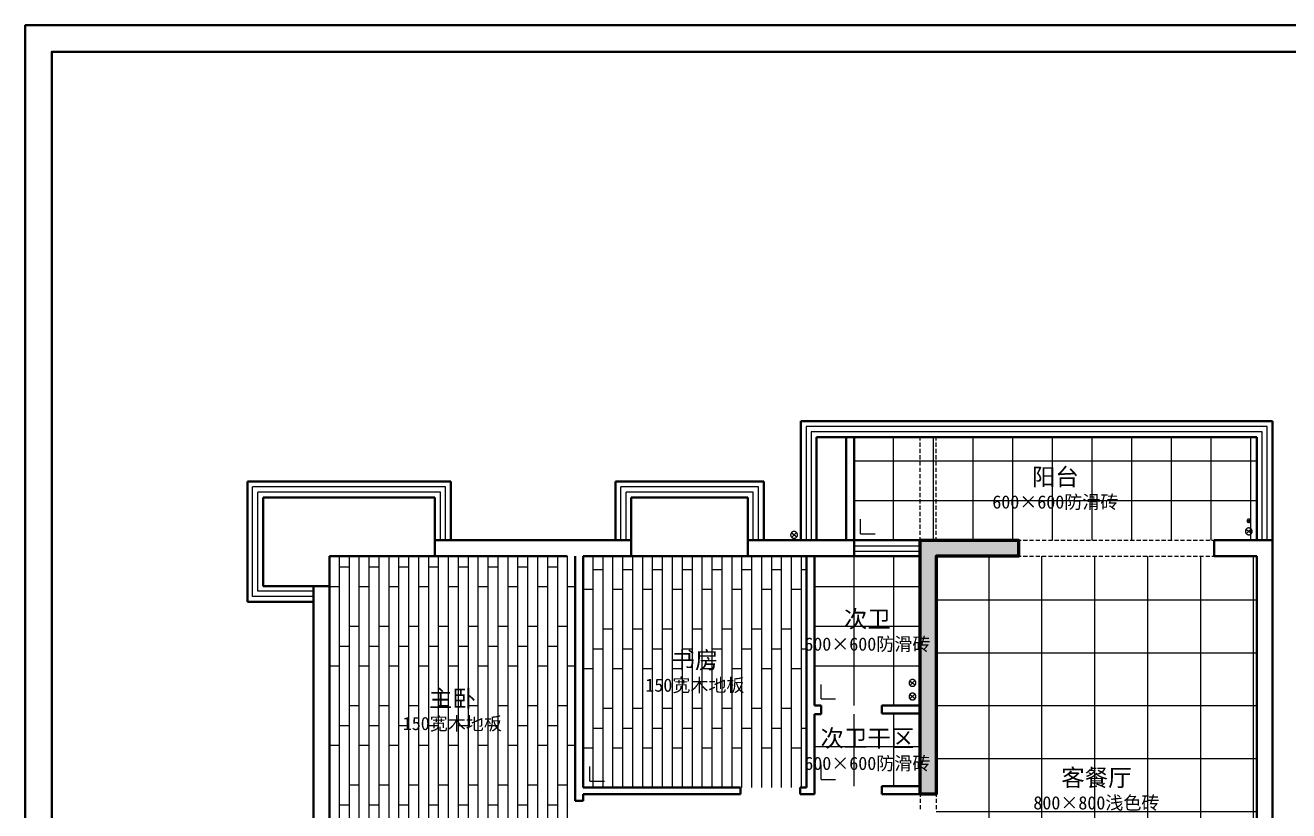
# Model space of a CAD drawing. Header units: millimetres. Extents: x -4600 to 229000, y -4300 to 19460.
# Drawn here: x 115400 to 134504, y 7580 to 19460 of the extents above; entities that cross this region are included whole.
import ezdxf
from ezdxf.enums import TextEntityAlignment as Align

# ---------------------------------------------------------------- set-up
doc = ezdxf.new("R2010")
doc.units = ezdxf.units.MM
doc.header["$LTSCALE"] = 100
for name, color, linetype, lineweight in [('A-EX-BEAM', 8, 'Continuous', 13), ('A-EX-SERVICE', 6, 'Continuous', 13), ('A-EX-STRUCT', 7, 'Continuous', 50), ('A-EX-WALL', 7, 'Continuous', 35), ('A-EX-WINDOW', 4, 'Continuous', 18), ('A-SHEET', 7, 'Continuous', 35), ('A-TEXT', 7, 'Continuous', 18), ('R2-FLOOR', 8, 'Continuous', 9)]:
    doc.layers.add(name, color=color, linetype=linetype, lineweight=lineweight)
doc.styles.add('CJK', font='simsun.ttc')

# ---------------------------------------------------------------- blocks, each defined once
blk = doc.blocks.new('SOURCE_PROPOSED')
at = {"layer": 'A-EX-STRUCT'}
blk.add_hatch(color=256, dxfattribs=at).paths.add_polyline_path([(8931, 9870), (10419, 9870), (10419, 9630), (9172, 9630), (9172, 6030), (8931, 6030)])
at = {"layer": 'A-EX-BEAM'}
for p, q in [((8931, 11380), (8931, 11430)), ((8931, 11285), (8931, 11350)), ((9172, 11380), (9172, 11430)), ((9172, 11285), (9172, 11350)), ((8931, 11189), (8931, 11254)), ((8931, 11094), (8931, 11159)), ((9172, 11189), (9172, 11254)), ((9172, 11094), (9172, 11159)), ((8931, 11002), (8931, 11063)), ((8931, 10906), (8931, 10967)), ((9172, 11002), (9172, 11063)), ((9172, 10906), (9172, 10967)), ((8931, 10811), (8931, 10872)), ((8931, 10715), (8931, 10776)), ((9172, 10811), (9172, 10872)), ((9172, 10715), (9172, 10776)), ((8931, 10619), (8931, 10681)), ((8931, 10524), (8931, 10589)), ((9172, 10619), (9172, 10681)), ((9172, 10524), (9172, 10589)), ((8931, 10428), (8931, 10493)), ((8931, 10333), (8931, 10398)), ((9172, 10428), (9172, 10493)), ((9172, 10333), (9172, 10398)), ((8931, 10237), (8931, 10302)), ((8931, 10141), (8931, 10206)), ((9172, 10237), (9172, 10302)), ((9172, 10141), (9172, 10206)), ((8931, 10046), (8931, 10111)), ((8931, 9954), (8931, 10015)), ((9172, 10046), (9172, 10111)), ((9172, 9954), (9172, 10015)), ((8931, 9870), (8931, 9920)), ((9172, 9870), (9172, 9920)), ((10419, 9870), (10457, 9870)), ((10487, 9870), (10552, 9870)), ((10583, 9870), (10644, 9870)), ((10679, 9870), (10740, 9870)), ((10774, 9870), (10835, 9870)), ((10870, 9870), (10931, 9870)), ((10961, 9870), (11026, 9870)), ((11057, 9870), (11122, 9870)), ((11153, 9870), (11218, 9870)), ((11248, 9870), (11313, 9870)), ((11344, 9870), (11409, 9870)), ((11439, 9870), (11504, 9870)), ((11535, 9870), (11600, 9870)), ((11630, 9870), (11692, 9870)), ((11726, 9870), (11787, 9870)), ((11822, 9870), (11883, 9870)), ((11917, 9870), (11978, 9870)), ((12009, 9870), (12074, 9870)), ((12105, 9870), (12170, 9870)), ((12200, 9870), (12265, 9870)), ((12296, 9870), (12361, 9870)), ((12391, 9870), (12456, 9870)), ((12487, 9870), (12552, 9870)), ((12582, 9870), (12644, 9870)), ((12678, 9870), (12739, 9870)), ((12774, 9870), (12835, 9870)), ((12869, 9870), (12930, 9870)), ((12961, 9870), (13026, 9870)), ((13057, 9870), (13122, 9870)), ((13152, 9870), (13217, 9870)), ((13248, 9870), (13313, 9870)), ((13343, 9870), (13378, 9870)), ((10419, 9630), (10457, 9630)), ((10487, 9630), (10552, 9630)), ((10583, 9630), (10644, 9630)), ((10679, 9630), (10740, 9630)), ((10774, 9630), (10835, 9630)), ((10870, 9630), (10931, 9630)), ((10961, 9630), (11026, 9630)), ((11057, 9630), (11122, 9630)), ((11153, 9630), (11218, 9630)), ((11248, 9630), (11313, 9630)), ((11344, 9630), (11409, 9630)), ((11439, 9630), (11504, 9630)), ((11535, 9630), (11600, 9630)), ((11630, 9630), (11692, 9630)), ((11726, 9630), (11787, 9630)), ((11822, 9630), (11883, 9630)), ((11917, 9630), (11978, 9630)), ((12009, 9630), (12074, 9630)), ((12105, 9630), (12170, 9630)), ((12200, 9630), (12265, 9630)), ((12296, 9630), (12361, 9630)), ((12391, 9630), (12456, 9630)), ((12487, 9630), (12552, 9630)), ((12582, 9630), (12644, 9630)), ((12678, 9630), (12739, 9630)), ((12774, 9630), (12835, 9630)), ((12869, 9630), (12930, 9630)), ((12961, 9630), (13026, 9630)), ((13057, 9630), (13122, 9630)), ((13152, 9630), (13217, 9630)), ((13248, 9630), (13313, 9630)), ((13343, 9630), (13378, 9630)), ((8931, 6030), (8931, 5992)), ((8931, 5961), (8931, 5900)), ((9172, 6030), (9172, 5992)), ((9172, 5961), (9172, 5900)), ((8931, 5865), (8931, 5804)), ((9172, 5865), (9172, 5804))]:
    blk.add_line(p, q, dxfattribs=at)
at = {"layer": 'A-EX-SERVICE'}
for p, q in [((8931, 11380), (8931, 11430)), ((8931, 11285), (8931, 11350)), ((9172, 11380), (9172, 11430)), ((9172, 11285), (9172, 11350)), ((8931, 11189), (8931, 11254)), ((8931, 11094), (8931, 11159)), ((9172, 11189), (9172, 11254)), ((9172, 11094), (9172, 11159)), ((8931, 11002), (8931, 11063)), ((8931, 10906), (8931, 10967)), ((9172, 11002), (9172, 11063)), ((9172, 10906), (9172, 10967)), ((8931, 10811), (8931, 10872)), ((8931, 10715), (8931, 10776)), ((9172, 10811), (9172, 10872)), ((9172, 10715), (9172, 10776)), ((8931, 10619), (8931, 10681)), ((8931, 10524), (8931, 10589)), ((9172, 10619), (9172, 10681)), ((9172, 10524), (9172, 10589)), ((8931, 10428), (8931, 10493)), ((8931, 10333), (8931, 10398)), ((9172, 10428), (9172, 10493)), ((9172, 10333), (9172, 10398)), ((8931, 10237), (8931, 10302)), ((8931, 10141), (8931, 10206)), ((9172, 10237), (9172, 10302)), ((9172, 10141), (9172, 10206)), ((13875, 10145), (13917, 10180)), ((13921, 10149), (13875, 10176)), ((7064, 9920), (6980, 9981)), ((6984, 9912), (7060, 9989)), ((8931, 10046), (8931, 10111)), ((8931, 9954), (8931, 10015)), ((9172, 10046), (9172, 10111)), ((9172, 9954), (9172, 10015)), ((13940, 9973), (13856, 10034)), ((13859, 9966), (13936, 10042)), ((8931, 9870), (8931, 9920)), ((9172, 9870), (9172, 9920)), ((10419, 9870), (10457, 9870)), ((10487, 9870), (10552, 9870)), ((10583, 9870), (10644, 9870)), ((10679, 9870), (10740, 9870)), ((10774, 9870), (10835, 9870)), ((10870, 9870), (10931, 9870)), ((10961, 9870), (11026, 9870)), ((11057, 9870), (11122, 9870)), ((11153, 9870), (11218, 9870)), ((11248, 9870), (11313, 9870)), ((11344, 9870), (11409, 9870)), ((11439, 9870), (11504, 9870)), ((11535, 9870), (11600, 9870)), ((11630, 9870), (11692, 9870)), ((11726, 9870), (11787, 9870)), ((11822, 9870), (11883, 9870)), ((11917, 9870), (11978, 9870)), ((12009, 9870), (12074, 9870)), ((12105, 9870), (12170, 9870)), ((12200, 9870), (12265, 9870)), ((12296, 9870), (12361, 9870)), ((12391, 9870), (12456, 9870)), ((12487, 9870), (12552, 9870)), ((12582, 9870), (12644, 9870)), ((12678, 9870), (12739, 9870)), ((12774, 9870), (12835, 9870)), ((12869, 9870), (12930, 9870)), ((12961, 9870), (13026, 9870)), ((13057, 9870), (13122, 9870)), ((13152, 9870), (13217, 9870)), ((13248, 9870), (13313, 9870)), ((13343, 9870), (13378, 9870)), ((10419, 9630), (10457, 9630)), ((10487, 9630), (10552, 9630)), ((10583, 9630), (10644, 9630)), ((10679, 9630), (10740, 9630)), ((10774, 9630), (10835, 9630)), ((10870, 9630), (10931, 9630)), ((10961, 9630), (11026, 9630)), ((11057, 9630), (11122, 9630)), ((11153, 9630), (11218, 9630)), ((11248, 9630), (11313, 9630)), ((11344, 9630), (11409, 9630)), ((11439, 9630), (11504, 9630)), ((11535, 9630), (11600, 9630)), ((11630, 9630), (11692, 9630)), ((11726, 9630), (11787, 9630)), ((11822, 9630), (11883, 9630)), ((11917, 9630), (11978, 9630)), ((12009, 9630), (12074, 9630)), ((12105, 9630), (12170, 9630)), ((12200, 9630), (12265, 9630)), ((12296, 9630), (12361, 9630)), ((12391, 9630), (12456, 9630)), ((12487, 9630), (12552, 9630)), ((12582, 9630), (12644, 9630)), ((12678, 9630), (12739, 9630)), ((12774, 9630), (12835, 9630)), ((12869, 9630), (12930, 9630)), ((12961, 9630), (13026, 9630)), ((13057, 9630), (13122, 9630)), ((13152, 9630), (13217, 9630)), ((13248, 9630), (13313, 9630)), ((13343, 9630), (13378, 9630)), ((8855, 7681), (8771, 7742)), ((8775, 7673), (8851, 7750)), ((8855, 7475), (8771, 7540)), ((8775, 7471), (8851, 7543)), ((8931, 6030), (8931, 5992)), ((8931, 5961), (8931, 5900)), ((9172, 6030), (9172, 5992)), ((9172, 5961), (9172, 5900)), ((8931, 5865), (8931, 5804)), ((9172, 5865), (9172, 5804))]:
    blk.add_line(p, q, dxfattribs=at)
for points in [[(13900, 10191), (13898, 10191), (13896, 10191), (13895, 10191), (13893, 10190), (13891, 10190), (13890, 10189), (13888, 10189), (13887, 10188), (13886, 10187), (13884, 10186), (13883, 10185), (13882, 10184), (13881, 10183), (13880, 10182), (13879, 10180), (13878, 10179), (13877, 10177), (13877, 10176), (13876, 10174), (13876, 10173), (13875, 10171), (13875, 10170), (13875, 10168), (13875, 10166)], [(13875, 10166), (13875, 10165), (13875, 10163), (13875, 10161), (13876, 10160), (13876, 10158), (13877, 10157), (13877, 10155), (13878, 10154), (13879, 10152), (13880, 10151), (13881, 10150), (13882, 10149), (13883, 10148), (13884, 10147), (13886, 10146), (13887, 10145), (13888, 10144), (13890, 10143), (13891, 10143), (13893, 10142), (13895, 10142), (13896, 10142), (13898, 10142), (13900, 10141)], [(13924, 10166), (13924, 10168), (13924, 10170), (13924, 10171), (13924, 10173), (13923, 10174), (13922, 10176), (13922, 10177), (13921, 10179), (13920, 10180), (13919, 10182), (13918, 10183), (13917, 10184), (13916, 10185), (13915, 10186), (13913, 10187), (13912, 10188), (13911, 10189), (13909, 10189), (13908, 10190), (13906, 10190), (13905, 10191), (13903, 10191), (13901, 10191), (13900, 10191)], [(13900, 10141), (13901, 10142), (13903, 10142), (13905, 10142), (13906, 10142), (13908, 10143), (13909, 10143), (13911, 10144), (13912, 10145), (13913, 10146), (13915, 10147), (13916, 10148), (13917, 10149), (13918, 10150), (13919, 10151), (13920, 10152), (13921, 10154), (13922, 10155), (13922, 10157), (13923, 10158), (13924, 10160), (13924, 10161), (13924, 10163), (13924, 10165), (13924, 10166)], [(7024, 10004), (7020, 10004), (7017, 10003), (7013, 10003), (7010, 10002), (7007, 10001), (7004, 10000), (7001, 9998), (6998, 9997), (6995, 9995), (6992, 9993), (6990, 9991), (6987, 9989), (6985, 9986), (6983, 9984), (6981, 9981), (6979, 9978), (6978, 9975), (6976, 9972), (6975, 9969), (6974, 9966), (6973, 9963), (6973, 9959), (6972, 9956), (6972, 9952)], [(6972, 9952), (6972, 9949), (6973, 9945), (6973, 9942), (6974, 9938), (6975, 9935), (6976, 9932), (6978, 9929), (6979, 9926), (6981, 9923), (6983, 9921), (6985, 9918), (6987, 9916), (6990, 9913), (6992, 9911), (6995, 9909), (6998, 9908), (7001, 9906), (7004, 9905), (7007, 9903), (7010, 9902), (7013, 9902), (7017, 9901), (7020, 9901), (7024, 9901)], [(7076, 9952), (7076, 9956), (7075, 9959), (7075, 9963), (7074, 9966), (7073, 9969), (7072, 9972), (7070, 9975), (7069, 9978), (7067, 9981), (7065, 9984), (7063, 9986), (7061, 9989), (7058, 9991), (7056, 9993), (7053, 9995), (7050, 9997), (7047, 9998), (7044, 10000), (7041, 10001), (7038, 10002), (7034, 10003), (7031, 10003), (7027, 10004), (7024, 10004)], [(7024, 9901), (7027, 9901), (7031, 9901), (7034, 9902), (7038, 9902), (7041, 9903), (7044, 9905), (7047, 9906), (7050, 9908), (7053, 9909), (7056, 9911), (7058, 9913), (7061, 9916), (7063, 9918), (7065, 9921), (7067, 9923), (7069, 9926), (7070, 9929), (7072, 9932), (7073, 9935), (7074, 9938), (7075, 9942), (7075, 9945), (7076, 9949), (7076, 9952)], [(13900, 10057), (13896, 10057), (13893, 10057), (13889, 10056), (13886, 10056), (13883, 10055), (13879, 10053), (13876, 10052), (13874, 10050), (13871, 10049), (13868, 10047), (13865, 10044), (13863, 10042), (13861, 10040), (13859, 10037), (13857, 10035), (13855, 10032), (13853, 10029), (13852, 10026), (13851, 10023), (13850, 10019), (13849, 10016), (13848, 10013), (13848, 10009), (13848, 10006)], [(13848, 10006), (13848, 10002), (13848, 9999), (13849, 9995), (13850, 9992), (13851, 9989), (13852, 9986), (13853, 9983), (13855, 9980), (13857, 9977), (13859, 9974), (13861, 9972), (13863, 9969), (13865, 9967), (13868, 9965), (13871, 9963), (13874, 9961), (13876, 9960), (13879, 9958), (13883, 9957), (13886, 9956), (13889, 9955), (13893, 9955), (13896, 9954), (13900, 9954)], [(13951, 10006), (13951, 10009), (13951, 10013), (13950, 10016), (13949, 10019), (13948, 10023), (13947, 10026), (13946, 10029), (13944, 10032), (13942, 10035), (13940, 10037), (13938, 10040), (13936, 10042), (13934, 10044), (13931, 10047), (13928, 10049), (13926, 10050), (13923, 10052), (13920, 10053), (13917, 10055), (13913, 10056), (13910, 10056), (13907, 10057), (13903, 10057), (13900, 10057)], [(13900, 9954), (13903, 9954), (13907, 9955), (13910, 9955), (13913, 9956), (13917, 9957), (13920, 9958), (13923, 9960), (13926, 9961), (13928, 9963), (13931, 9965), (13934, 9967), (13936, 9969), (13938, 9972), (13940, 9974), (13942, 9977), (13944, 9980), (13946, 9983), (13947, 9986), (13948, 9989), (13949, 9992), (13950, 9995), (13951, 9999), (13951, 10002), (13951, 10006)], [(8815, 7765), (8811, 7765), (8808, 7765), (8804, 7764), (8801, 7763), (8798, 7762), (8795, 7761), (8792, 7760), (8789, 7758), (8786, 7756), (8783, 7754), (8781, 7752), (8778, 7750), (8776, 7748), (8774, 7745), (8772, 7742), (8770, 7739), (8769, 7737), (8767, 7734), (8766, 7730), (8765, 7727), (8764, 7724), (8764, 7720), (8763, 7717), (8763, 7713)], [(8763, 7713), (8763, 7710), (8764, 7706), (8764, 7703), (8765, 7700), (8766, 7696), (8767, 7693), (8769, 7690), (8770, 7687), (8772, 7685), (8774, 7682), (8776, 7679), (8778, 7677), (8781, 7675), (8783, 7673), (8786, 7671), (8789, 7669), (8792, 7667), (8795, 7666), (8798, 7665), (8801, 7664), (8804, 7663), (8808, 7662), (8811, 7662), (8815, 7662)], [(8866, 7713), (8866, 7717), (8866, 7720), (8865, 7724), (8865, 7727), (8864, 7730), (8862, 7734), (8861, 7737), (8859, 7739), (8858, 7742), (8856, 7745), (8854, 7748), (8851, 7750), (8849, 7752), (8846, 7754), (8844, 7756), (8841, 7758), (8838, 7760), (8835, 7761), (8832, 7762), (8828, 7763), (8825, 7764), (8822, 7765), (8818, 7765), (8815, 7765)], [(8815, 7662), (8818, 7662), (8822, 7662), (8825, 7663), (8828, 7664), (8832, 7665), (8835, 7666), (8838, 7667), (8841, 7669), (8844, 7671), (8846, 7673), (8849, 7675), (8851, 7677), (8854, 7679), (8856, 7682), (8858, 7685), (8859, 7687), (8861, 7690), (8862, 7693), (8864, 7696), (8865, 7700), (8865, 7703), (8866, 7706), (8866, 7710), (8866, 7713)], [(8815, 7559), (8811, 7559), (8808, 7558), (8804, 7558), (8801, 7557), (8798, 7556), (8795, 7555), (8792, 7553), (8789, 7552), (8786, 7550), (8783, 7548), (8781, 7546), (8778, 7544), (8776, 7541), (8774, 7539), (8772, 7536), (8770, 7533), (8769, 7530), (8767, 7527), (8766, 7524), (8765, 7521), (8764, 7517), (8764, 7514), (8763, 7511), (8763, 7507)], [(8763, 7507), (8763, 7504), (8764, 7500), (8764, 7497), (8765, 7493), (8766, 7490), (8767, 7487), (8769, 7484), (8770, 7481), (8772, 7478), (8774, 7476), (8776, 7473), (8778, 7471), (8781, 7468), (8783, 7466), (8786, 7464), (8789, 7463), (8792, 7461), (8795, 7460), (8798, 7458), (8801, 7457), (8804, 7457), (8808, 7456), (8811, 7456), (8815, 7455)], [(8866, 7507), (8866, 7511), (8866, 7514), (8865, 7517), (8865, 7521), (8864, 7524), (8862, 7527), (8861, 7530), (8859, 7533), (8858, 7536), (8856, 7539), (8854, 7541), (8851, 7544), (8849, 7546), (8846, 7548), (8844, 7550), (8841, 7552), (8838, 7553), (8835, 7555), (8832, 7556), (8828, 7557), (8825, 7558), (8822, 7558), (8818, 7559), (8815, 7559)], [(8815, 7455), (8818, 7456), (8822, 7456), (8825, 7457), (8828, 7457), (8832, 7458), (8835, 7460), (8838, 7461), (8841, 7463), (8844, 7464), (8846, 7466), (8849, 7468), (8851, 7471), (8854, 7473), (8856, 7476), (8858, 7478), (8859, 7481), (8861, 7484), (8862, 7487), (8864, 7490), (8865, 7493), (8865, 7497), (8866, 7500), (8866, 7504), (8866, 7507)]]:
    blk.add_lwpolyline(points, dxfattribs=at)
at = {"layer": 'A-EX-STRUCT'}
blk.add_lwpolyline([(8931, 9870), (10419, 9870), (10419, 9630), (9172, 9630), (9172, 6030), (8931, 6030)], close=True, dxfattribs=at)
at = {"layer": 'A-EX-WALL'}
for p, q in [((14257, 11671), (7126, 11671)), ((7126, 11671), (7126, 9870)), ((14257, 2329), (14257, 11671)), ((14020, 11430), (7363, 11430)), ((7363, 11430), (7363, 9870)), ((7813, 9870), (7813, 11430)), ((7931, 9870), (7931, 11430)), ((14020, 9870), (14020, 11430)), ((1836, 10761), (-1242, 10761)), ((-1242, 8938), (-1242, 10761)), ((1836, 9870), (1836, 10761)), ((4326, 9870), (4326, 10761)), ((6565, 10761), (4326, 10761)), ((6565, 9870), (6565, 10761)), ((1595, 10520), (-1002, 10520)), ((-1002, 9179), (-1002, 10520)), ((1595, 9870), (1595, 10520)), ((4563, 9630), (4563, 10520)), ((6327, 10520), (4563, 10520)), ((6327, 9630), (6327, 10520)), ((4563, 9870), (1595, 9870)), ((1595, 9630), (1595, 9870)), ((10419, 9870), (6327, 9870)), ((7931, 9630), (7931, 9870)), ((8931, 9630), (8931, 9870)), ((10419, 9630), (10419, 9870)), ((13378, 9630), (13378, 9870)), ((13378, 9870), (14257, 9870)), ((0, 4851), (0, 9630)), ((3595, 9630), (0, 9630)), ((0, 9630), (0, 9179)), ((3595, 9630), (1595, 9630)), ((3714, 5931), (3714, 9630)), ((3836, 6129), (3836, 9630)), ((7214, 9630), (3836, 9630)), ((3836, 9630), (4563, 9630)), ((7214, 9630), (7214, 6129)), ((7214, 9630), (8931, 9630)), ((7332, 9630), (7332, 7371)), ((8931, 9630), (8931, 7371)), ((9172, 9630), (10419, 9630)), ((9172, 9630), (9172, 6030)), ((14020, 9630), (13378, 9630)), ((14020, 2571), (14020, 9630)), ((0, 9179), (-1002, 9179)), ((-240, 9179), (-240, 2416)), ((-240, 8938), (-1242, 8938)), ((7435, 7371), (7332, 7371)), ((7435, 7241), (7435, 7371)), ((8350, 7249), (8350, 7371)), ((8350, 7371), (8931, 7371)), ((8931, 7371), (8931, 7131)), ((7332, 7241), (7332, 6030)), ((7332, 7241), (7435, 7241)), ((8350, 7249), (8931, 7249)), ((8931, 7131), (8931, 6152)), ((6216, 6129), (3836, 6129)), ((6216, 6030), (6216, 6129)), ((7118, 6030), (7118, 6129)), ((7118, 6129), (7214, 6129)), ((8350, 6030), (8350, 6152)), ((8350, 6152), (8931, 6152)), ((8931, 6152), (8931, 6030)), ((3714, 5931), (3836, 5931)), ((3836, 6030), (6216, 6030)), ((3836, 5931), (3836, 6030)), ((7332, 6030), (7118, 6030)), ((9172, 6030), (8350, 6030))]:
    blk.add_line(p, q, dxfattribs=at)
at = {"layer": 'A-EX-WINDOW'}
for p, q in [((14177, 11591), (7206, 11591)), ((7206, 11591), (7206, 9870)), ((14100, 11510), (7283, 11510)), ((7283, 11510), (7283, 9870)), ((14100, 9870), (14100, 11510)), ((14177, 9870), (14177, 11591)), ((1756, 10681), (-1162, 10681)), ((-1162, 9019), (-1162, 10681)), ((1676, 10600), (-1082, 10600)), ((-1082, 9099), (-1082, 10600)), ((1676, 9870), (1676, 10600)), ((1756, 9870), (1756, 10681)), ((4406, 9870), (4406, 10681)), ((6484, 10681), (4406, 10681)), ((4487, 9870), (4487, 10600)), ((6408, 10600), (4487, 10600)), ((6408, 9870), (6408, 10600)), ((6484, 9870), (6484, 10681)), ((7931, 9789), (8931, 9789)), ((7931, 9707), (8931, 9707)), ((-240, 9019), (-1162, 9019)), ((-240, 9099), (-1082, 9099))]:
    blk.add_line(p, q, dxfattribs=at)
blk = doc.blocks.new('R2_FLOORING')
at = {"layer": 'R2-FLOOR'}
for p, q in [((8530, 9870), (8530, 11430)), ((9130, 9870), (9130, 11430)), ((9730, 9870), (9730, 11430)), ((10330, 9870), (10330, 11430)), ((10930, 9870), (10930, 11430)), ((11530, 9870), (11530, 11430)), ((12130, 9870), (12130, 11430)), ((12730, 9870), (12730, 11430)), ((13330, 9870), (13330, 11430)), ((13930, 9870), (13930, 11430)), ((7931, 11070), (14020, 11070)), ((7931, 10470), (14020, 10470)), ((8031, 9970), (8031, 10190)), ((8031, 9970), (8031, 9970)), ((8031, 9970), (8251, 9970)), ((150, 4970), (150, 9630)), ((300, 4970), (300, 9630)), ((450, 4970), (450, 9630)), ((600, 4970), (600, 9630)), ((750, 4970), (750, 9630)), ((900, 4970), (900, 9630)), ((1050, 4970), (1050, 9630)), ((1200, 4970), (1200, 9630)), ((1350, 4970), (1350, 9630)), ((1500, 4970), (1500, 9630)), ((1650, 4970), (1650, 9630)), ((1800, 4970), (1800, 9630)), ((1950, 4970), (1950, 9630)), ((2100, 4970), (2100, 9630)), ((2250, 4970), (2250, 9630)), ((2400, 4970), (2400, 9630)), ((2550, 4970), (2550, 9630)), ((2700, 4970), (2700, 9630)), ((2850, 4970), (2850, 9630)), ((3000, 4970), (3000, 9630)), ((3150, 4970), (3150, 9630)), ((3300, 4970), (3300, 9630)), ((3450, 4970), (3450, 9630)), ((3600, 4970), (3600, 9630)), ((3986, 6129), (3986, 9630)), ((4136, 6129), (4136, 9630)), ((4286, 6129), (4286, 9630)), ((4436, 6129), (4436, 9630)), ((4586, 6129), (4586, 9630)), ((4736, 6129), (4736, 9630)), ((4886, 6129), (4886, 9630)), ((5036, 6129), (5036, 9630)), ((5186, 6129), (5186, 9630)), ((5336, 6129), (5336, 9630)), ((5486, 6129), (5486, 9630)), ((5636, 6129), (5636, 9630)), ((5786, 6129), (5786, 9630)), ((5936, 6129), (5936, 9630)), ((6086, 6129), (6086, 9630)), ((6236, 6129), (6236, 9630)), ((6386, 6129), (6386, 9630)), ((6536, 6129), (6536, 9630)), ((6686, 6129), (6686, 9630)), ((6836, 6129), (6836, 9630)), ((6986, 6129), (6986, 9630)), ((7136, 6129), (7136, 9630)), ((7932, 7371), (7932, 9630)), ((8532, 7371), (8532, 9630)), ((9972, 2571), (9972, 9630)), ((10772, 2571), (10772, 9630)), ((11572, 2571), (11572, 9630)), ((12372, 2571), (12372, 9630)), ((13172, 2571), (13172, 9630)), ((13972, 2571), (13972, 9630)), ((150, 9470), (300, 9470)), ((600, 9470), (750, 9470)), ((1050, 9470), (1200, 9470)), ((1500, 9470), (1650, 9470)), ((1950, 9470), (2100, 9470)), ((2400, 9470), (2550, 9470)), ((2850, 9470), (3000, 9470)), ((3300, 9470), (3450, 9470)), ((3986, 9429), (4136, 9429)), ((4436, 9429), (4586, 9429)), ((4886, 9429), (5036, 9429)), ((5336, 9429), (5486, 9429)), ((5786, 9429), (5936, 9429)), ((6236, 9429), (6386, 9429)), ((6686, 9429), (6836, 9429)), ((7136, 9429), (7214, 9429)), ((0, 9170), (150, 9170)), ((450, 9170), (600, 9170)), ((900, 9170), (1050, 9170)), ((1350, 9170), (1500, 9170)), ((1800, 9170), (1950, 9170)), ((2250, 9170), (2400, 9170)), ((2700, 9170), (2850, 9170)), ((3150, 9170), (3300, 9170)), ((3600, 9170), (3714, 9170)), ((7332, 9171), (8931, 9171)), ((3836, 9129), (3986, 9129)), ((4286, 9129), (4436, 9129)), ((4736, 9129), (4886, 9129)), ((5186, 9129), (5336, 9129)), ((5636, 9129), (5786, 9129)), ((6086, 9129), (6236, 9129)), ((6536, 9129), (6686, 9129)), ((6986, 9129), (7136, 9129)), ((9172, 8970), (14020, 8970)), ((300, 8570), (450, 8570)), ((750, 8570), (900, 8570)), ((1200, 8570), (1350, 8570)), ((1650, 8570), (1800, 8570)), ((2100, 8570), (2250, 8570)), ((2550, 8570), (2700, 8570)), ((3000, 8570), (3150, 8570)), ((3450, 8570), (3600, 8570)), ((4136, 8529), (4286, 8529)), ((4586, 8529), (4736, 8529)), ((5036, 8529), (5186, 8529)), ((5486, 8529), (5636, 8529)), ((5936, 8529), (6086, 8529)), ((6386, 8529), (6536, 8529)), ((6836, 8529), (6986, 8529)), ((7332, 8571), (8931, 8571)), ((150, 8270), (300, 8270)), ((600, 8270), (750, 8270)), ((1050, 8270), (1200, 8270)), ((1500, 8270), (1650, 8270)), ((1950, 8270), (2100, 8270)), ((2400, 8270), (2550, 8270)), ((2850, 8270), (3000, 8270)), ((3300, 8270), (3450, 8270)), ((3986, 8229), (4136, 8229)), ((4436, 8229), (4586, 8229)), ((4886, 8229), (5036, 8229)), ((5336, 8229), (5486, 8229)), ((5786, 8229), (5936, 8229)), ((6236, 8229), (6386, 8229)), ((6686, 8229), (6836, 8229)), ((7136, 8229), (7214, 8229)), ((9172, 8170), (14020, 8170)), ((0, 7970), (150, 7970)), ((450, 7970), (600, 7970)), ((900, 7970), (1050, 7970)), ((1350, 7970), (1500, 7970)), ((1800, 7970), (1950, 7970)), ((2250, 7970), (2400, 7970)), ((2700, 7970), (2850, 7970)), ((3150, 7970), (3300, 7970)), ((3600, 7970), (3714, 7970)), ((3836, 7929), (3986, 7929)), ((4286, 7929), (4436, 7929)), ((4736, 7929), (4886, 7929)), ((5186, 7929), (5336, 7929)), ((5636, 7929), (5786, 7929)), ((6086, 7929), (6236, 7929)), ((6536, 7929), (6686, 7929)), ((6986, 7929), (7136, 7929)), ((7332, 7971), (8931, 7971)), ((7432, 7471), (7432, 7691)), ((7432, 7471), (7432, 7471)), ((7432, 7471), (7652, 7471)), ((300, 7370), (450, 7370)), ((750, 7370), (900, 7370)), ((1200, 7370), (1350, 7370)), ((1650, 7370), (1800, 7370)), ((2100, 7370), (2250, 7370)), ((2550, 7370), (2700, 7370)), ((3000, 7370), (3150, 7370)), ((3450, 7370), (3600, 7370)), ((4136, 7329), (4286, 7329)), ((4586, 7329), (4736, 7329)), ((5036, 7329), (5186, 7329)), ((5486, 7329), (5636, 7329)), ((5936, 7329), (6086, 7329)), ((6386, 7329), (6536, 7329)), ((6836, 7329), (6986, 7329)), ((9172, 7370), (14020, 7370)), ((150, 7070), (300, 7070)), ((600, 7070), (750, 7070)), ((1050, 7070), (1200, 7070)), ((1500, 7070), (1650, 7070)), ((1950, 7070), (2100, 7070)), ((2400, 7070), (2550, 7070)), ((2850, 7070), (3000, 7070)), ((3300, 7070), (3450, 7070)), ((7932, 6152), (7932, 7241)), ((8532, 6152), (8532, 7241)), ((3986, 7029), (4136, 7029)), ((4436, 7029), (4586, 7029)), ((4886, 7029), (5036, 7029)), ((5336, 7029), (5486, 7029)), ((5786, 7029), (5936, 7029)), ((6236, 7029), (6386, 7029)), ((6686, 7029), (6836, 7029)), ((7136, 7029), (7214, 7029)), ((0, 6770), (150, 6770)), ((450, 6770), (600, 6770)), ((900, 6770), (1050, 6770)), ((1350, 6770), (1500, 6770)), ((1800, 6770), (1950, 6770)), ((2250, 6770), (2400, 6770)), ((2700, 6770), (2850, 6770)), ((3150, 6770), (3300, 6770)), ((3600, 6770), (3714, 6770)), ((3836, 6729), (3986, 6729)), ((4286, 6729), (4436, 6729)), ((4736, 6729), (4886, 6729)), ((5186, 6729), (5336, 6729)), ((5636, 6729), (5786, 6729)), ((6086, 6729), (6236, 6729)), ((6536, 6729), (6686, 6729)), ((6986, 6729), (7136, 6729)), ((7332, 6752), (8931, 6752)), ((9172, 6570), (14020, 6570)), ((3936, 6229), (3936, 6449)), ((7432, 6252), (7432, 6472)), ((300, 6170), (450, 6170)), ((750, 6170), (900, 6170)), ((1200, 6170), (1350, 6170)), ((1650, 6170), (1800, 6170)), ((2100, 6170), (2250, 6170)), ((2550, 6170), (2700, 6170)), ((3000, 6170), (3150, 6170)), ((3450, 6170), (3600, 6170)), ((3936, 6229), (3936, 6229)), ((3936, 6229), (4156, 6229)), ((7432, 6252), (7432, 6252)), ((7432, 6252), (7652, 6252)), ((150, 5870), (300, 5870)), ((600, 5870), (750, 5870)), ((1050, 5870), (1200, 5870)), ((1500, 5870), (1650, 5870)), ((1950, 5870), (2100, 5870)), ((2400, 5870), (2550, 5870)), ((2850, 5870), (3000, 5870)), ((3300, 5870), (3450, 5870)), ((9172, 5770), (14020, 5770)), ((0, 5570), (150, 5570)), ((450, 5570), (600, 5570)), ((900, 5570), (1050, 5570)), ((1350, 5570), (1500, 5570)), ((1800, 5570), (1950, 5570)), ((2250, 5570), (2400, 5570)), ((2700, 5570), (2850, 5570)), ((3150, 5570), (3300, 5570)), ((3600, 5570), (3714, 5570)), ((100, 5070), (100, 5290)), ((100, 5070), (100, 5070)), ((100, 5070), (320, 5070)), ((9172, 4970), (14020, 4970)), ((600, 2660), (600, 4851)), ((1200, 2660), (1200, 4851)), ((1800, 2660), (1800, 4851)), ((2400, 2660), (2400, 4851)), ((2870, 2069), (2870, 4851)), ((3020, 2069), (3020, 4851)), ((3170, 2069), (3170, 4851)), ((3320, 2069), (3320, 4851)), ((3470, 2069), (3470, 4851)), ((3620, 2069), (3620, 4851)), ((3770, 2069), (3770, 4851)), ((3920, 2069), (3920, 4851)), ((4070, 2069), (4070, 4851)), ((4220, 2069), (4220, 4851)), ((4370, 2069), (4370, 4851)), ((4520, 2069), (4520, 4851)), ((4670, 2069), (4670, 4851)), ((4820, 2069), (4820, 4851)), ((4970, 2069), (4970, 4851)), ((5120, 2069), (5120, 4851)), ((5270, 2069), (5270, 4851)), ((5420, 2069), (5420, 4851)), ((5570, 2069), (5570, 4851)), ((5720, 2069), (5720, 4851)), ((5870, 2069), (5870, 4851)), ((6020, 2069), (6020, 4851)), ((6170, 2069), (6170, 4851)), ((6320, 2069), (6320, 4851)), ((7072, 2571), (7072, 4851)), ((7672, 2571), (7672, 4851)), ((8272, 2571), (8272, 4851)), ((8872, 2571), (8872, 4851)), ((0, 4460), (2479, 4460)), ((3020, 4468), (3170, 4468)), ((3470, 4468), (3620, 4468)), ((3920, 4468), (4070, 4468)), ((4370, 4468), (4520, 4468)), ((4820, 4468), (4970, 4468)), ((5270, 4468), (5420, 4468)), ((5720, 4468), (5870, 4468)), ((6170, 4468), (6320, 4468)), ((6473, 4370), (8931, 4370)), ((2870, 4168), (3020, 4168)), ((3320, 4168), (3470, 4168)), ((3770, 4168), (3920, 4168)), ((4220, 4168), (4370, 4168)), ((4670, 4168), (4820, 4168)), ((5120, 4168), (5270, 4168)), ((5570, 4168), (5720, 4168)), ((6020, 4168), (6170, 4168)), ((9172, 4170), (14020, 4170)), ((0, 3860), (2479, 3860)), ((2720, 3868), (2870, 3868)), ((3170, 3868), (3320, 3868)), ((3620, 3868), (3770, 3868)), ((4070, 3868), (4220, 3868)), ((4520, 3868), (4670, 3868)), ((4970, 3868), (5120, 3868)), ((5420, 3868), (5570, 3868)), ((5870, 3868), (6020, 3868)), ((6320, 3868), (6350, 3868)), ((6473, 3770), (8931, 3770)), ((0, 3260), (2479, 3260)), ((3020, 3268), (3170, 3268)), ((3470, 3268), (3620, 3268)), ((3920, 3268), (4070, 3268)), ((4370, 3268), (4520, 3268)), ((4820, 3268), (4970, 3268)), ((5270, 3268), (5420, 3268)), ((5720, 3268), (5870, 3268)), ((6170, 3268), (6320, 3268)), ((9172, 3370), (14020, 3370)), ((6473, 3170), (8931, 3170)), ((100, 2760), (100, 2980)), ((2870, 2968), (3020, 2968)), ((3320, 2968), (3470, 2968)), ((3770, 2968), (3920, 2968)), ((4220, 2968), (4370, 2968)), ((4670, 2968), (4820, 2968)), ((5120, 2968), (5270, 2968)), ((5570, 2968), (5720, 2968)), ((6020, 2968), (6170, 2968)), ((6573, 2671), (6573, 2891)), ((9272, 2671), (9272, 2891)), ((100, 2760), (100, 2760)), ((100, 2760), (320, 2760)), ((2720, 2668), (2870, 2668)), ((3170, 2668), (3320, 2668)), ((3620, 2668), (3770, 2668)), ((4070, 2668), (4220, 2668)), ((4520, 2668), (4670, 2668)), ((4970, 2668), (5120, 2668)), ((5420, 2668), (5570, 2668)), ((5870, 2668), (6020, 2668)), ((6320, 2668), (6350, 2668)), ((6573, 2671), (6573, 2671)), ((6573, 2671), (6793, 2671)), ((9272, 2671), (9272, 2671)), ((9272, 2671), (9492, 2671)), ((2820, 2169), (2820, 2389)), ((8870, 0), (8870, 2348)), ((9470, 0), (9470, 2348)), ((10070, 0), (10070, 2348)), ((2820, 2169), (2820, 2169)), ((2820, 2169), (3040, 2169)), ((8270, 1800), (10430, 1800)), ((8270, 1200), (10430, 1200)), ((8270, 600), (10430, 600)), ((8370, 100), (8370, 320)), ((8370, 100), (8370, 100)), ((8370, 100), (8590, 100))]:
    blk.add_line(p, q, dxfattribs=at)
at = {"layer": 'A-TEXT', "style": 'CJK'}
for s, height, p in [('阳台', 260, (10975, 10830)), ('600×600防滑砖', 200, (10975, 10450)), ('次卫', 260, (8132, 8681)), ('600×600防滑砖', 200, (8132, 8301)), ('书房', 260, (5525, 8060)), ('主卧', 260, (1857, 7480)), ('150宽木地板', 200, (5525, 7680)), ('150宽木地板', 200, (1857, 7100)), ('次卫干区', 260, (8132, 6877)), ('600×600防滑砖', 200, (8132, 6497)), ('客餐厅', 260, (11596, 6280)), ('800×800浅色砖', 200, (11596, 5900)), ('主卫', 260, (1239, 3936)), ('厨房', 260, (7702, 3891)), ('600×600防滑砖', 200, (1239, 3556)), ('衣帽间', 260, (4535, 3640)), ('600×600防滑砖', 200, (7702, 3511)), ('150宽木地板', 200, (4535, 3260)), ('玄关', 260, (9350, 1354)), ('600×600防滑砖', 200, (9350, 974))]:
    blk.add_text(s, height=height, dxfattribs=at).set_placement(p, align=Align.MIDDLE_CENTER)
blk = doc.blocks.new('A04_SHEET')
at = {"layer": 'A-SHEET'}
for points in [[(-4600, -4300), (29000, -4300), (29000, 19460), (-4600, 19460)], [(-4200, -3900), (28600, -3900), (28600, 19060), (-4200, 19060)]]:
    blk.add_lwpolyline(points, close=True, dxfattribs=at)
for name in ['SOURCE_PROPOSED', 'R2_FLOORING']:
    blk.add_blockref(name, (0, 1800))

msp = doc.modelspace()

# ---------------------------------------------------------------- block references
msp.add_blockref('A04_SHEET', (120000, 0))

doc.saveas('drawing.dxf')
